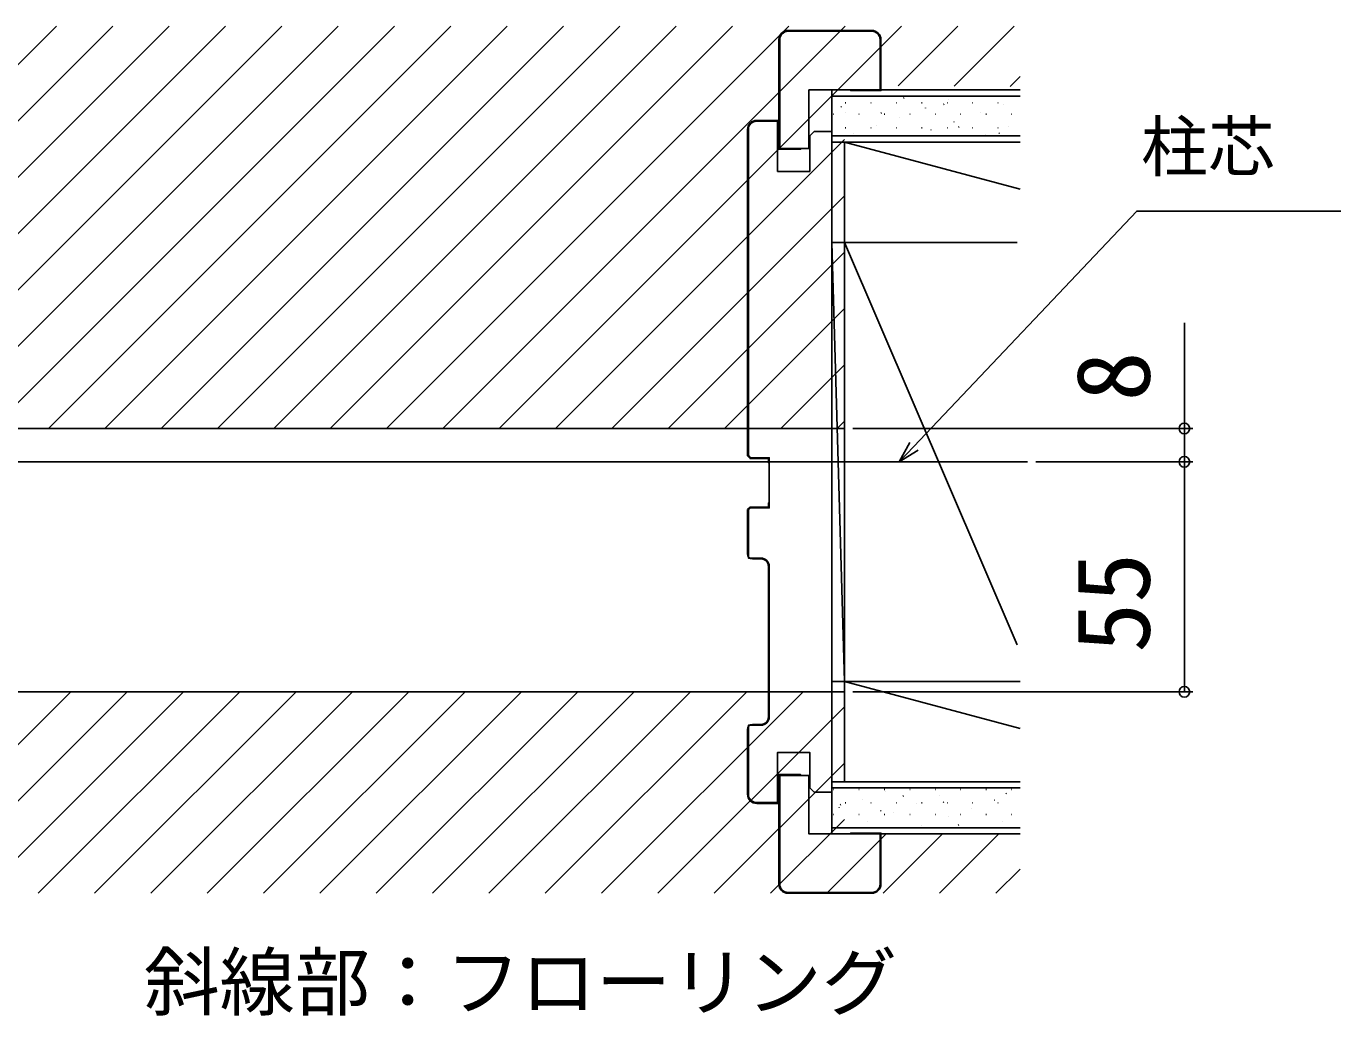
# Model space of a CAD drawing. Units: millimetres, scale not verified. Extents: x -525 to 525, y -783 to 779.
# Drawn here: x 172.2 to 329.4, y -568.2 to -449.9 of the extents above; entities that cross this region are included whole.
import ezdxf
from ezdxf.enums import TextEntityAlignment as Align

# ---------------------------------------------------------------- set-up
doc = ezdxf.new("R2010")
doc.units = ezdxf.units.MM
doc.header["$LTSCALE"] = 4
for name, color, linetype in [('0-2_USER1', 3, 'Continuous'), ('0-4_YKK_11E', 7, 'Continuous'), ('0-5_YKK_12', 2, 'Continuous'), ('0-6_YKK_13', 4, 'Continuous'), ('0-8_YKK_D', 6, 'Continuous'), ('0-A_YSS_K', 3, 'Continuous')]:
    doc.layers.add(name, color=color, linetype=linetype)
doc.styles.add('ＭＳ ゴシック', font='')
doc.styles.get('ＭＳ ゴシック').set_extended_font_data('MS Gothic')

msp = doc.modelspace()

# ---------------------------------------------------------------- linework, layer by layer
at = {"layer": '0-4_YKK_11E'}
for p, q in [((263.287, -450.378), (273.287, -450.378)), ((263.287, -450.478), (273.287, -450.478)), ((262.287, -464.478), (262.287, -451.478)), ((260.037, -513.578), (259.037, -513.578)), ((260.937, -532.478), (260.937, -514.478)), ((261.037, -532.478), (261.037, -514.478)), ((258.437, -541.728), (258.437, -533.978)), ((259.037, -533.378), (260.037, -533.378)), ((262.287, -539.477), (262.287, -552.477)), ((274.287, -552.478), (274.287, -546.478)), ((263.287, -553.478), (273.287, -553.478)), ((263.287, -553.578), (273.287, -553.578))]:
    msp.add_line(p, q, dxfattribs=at)
for points in [[(264.787, -464.478), (264.787, -464.578), (262.187, -464.578), (262.187, -451.478)], [(274.287, -451.478), (274.287, -457.478), (265.787, -457.478)], [(274.387, -451.478), (274.387, -457.578), (270.787, -457.578), (270.787, -457.478)], [(265.787, -457.478), (265.787, -464.478), (262.287, -464.478)], [(259.537, -461.128), (262.137, -461.128), (262.137, -464.628), (262.037, -464.628), (262.037, -467.228), (265.887, -467.228), (265.887, -462.978), (266.387, -462.478), (268.537, -462.478), (268.537, -541.478), (266.387, -541.478), (265.887, -540.978), (265.887, -536.728), (262.037, -536.728), (262.037, -539.228), (262.037, -542.728), (259.537, -542.728)], [(259.537, -461.228), (262.037, -461.228), (262.037, -464.628)], [(261.037, -502.078), (260.937, -502.078), (260.937, -501.578), (258.746, -501.578), (258.437, -501.269), (258.437, -462.228)], [(260.037, -513.478), (258.537, -513.478), (258.537, -507.728), (258.787, -507.478), (261.037, -507.478), (261.037, -506.978), (261.037, -501.978), (261.037, -501.478), (258.787, -501.478), (258.537, -501.228), (258.537, -462.228)], [(258.437, -512.978), (258.437, -507.686), (258.746, -507.378), (260.937, -507.378), (260.937, -506.878), (261.037, -506.878)], [(258.537, -541.728), (258.537, -533.478), (260.037, -533.478)], [(262.037, -539.328), (262.137, -539.328), (262.137, -542.828), (259.537, -542.828)], [(264.787, -539.478), (264.787, -539.378), (262.187, -539.378), (262.187, -552.478)], [(274.287, -546.477), (265.787, -546.477), (265.787, -539.477), (262.287, -539.477)], [(274.387, -552.478), (274.387, -546.378), (270.787, -546.378), (270.787, -546.478)]]:
    msp.add_lwpolyline(points, dxfattribs=at)
for centre, radius, start, end in [((263.287, -451.478), 1.1, 90, 180), ((263.287, -451.478), 1, 90, 180), ((273.287, -451.478), 1.1, 360, 90), ((273.287, -451.478), 1, 0, 90), ((259.537, -462.228), 1.1, 90, 180), ((259.537, -462.228), 1, 90, 180), ((259.037, -512.978), 0.6, 180, 270), ((260.037, -514.478), 1, 0, 90), ((260.037, -514.478), 0.9, 360, 90), ((260.037, -532.478), 0.9, 270, 0), ((260.037, -532.478), 1, 270, 0), ((259.037, -533.978), 0.6, 90, 180), ((259.537, -541.728), 1.1, 180, 270), ((259.537, -541.728), 1, 180, 270), ((263.287, -552.478), 1.1, 180, 270), ((263.287, -552.477), 1, 180, 270), ((273.287, -552.478), 1, 270, 0), ((273.287, -552.478), 1.1, 270, 0)]:
    msp.add_arc(centre, radius, start, end, dxfattribs=at)
at = {"layer": '0-5_YKK_12'}
msp.add_line((-3.463, -501.978), (291.91, -501.978), dxfattribs=at)
at = {"layer": '0-6_YKK_13'}
for p, q in [((127.71, -497.978), (175.81, -449.878)), ((134.445, -497.978), (182.545, -449.878)), ((141.181, -497.978), (189.28, -449.878)), ((147.916, -497.978), (196.015, -449.878)), ((154.651, -497.978), (202.75, -449.878)), ((161.386, -497.978), (209.486, -449.878)), ((168.121, -497.978), (216.221, -449.878)), ((174.856, -497.978), (222.956, -449.878)), ((181.592, -497.978), (229.691, -449.878)), ((188.327, -497.978), (236.426, -449.878)), ((195.062, -497.978), (243.161, -449.878)), ((201.797, -497.978), (249.897, -449.878)), ((208.532, -497.978), (256.632, -449.878)), ((215.268, -497.978), (263.367, -449.878)), ((222.003, -497.978), (270.102, -449.878)), ((228.738, -497.978), (276.837, -449.878)), ((276.435, -457.016), (283.573, -449.878)), ((283.13, -457.055), (290.308, -449.878)), ((289.826, -457.095), (291.037, -455.884)), ((235.473, -497.978), (270.037, -463.414)), ((242.208, -497.978), (270.037, -470.149)), ((248.944, -497.978), (270.037, -476.884)), ((255.679, -497.978), (270.037, -483.619)), ((262.414, -497.978), (270.037, -490.354)), ((270.037, -497.978), (18.787, -497.978)), ((269.149, -497.978), (270.037, -497.09)), ((270.037, -529.478), (18.787, -529.478)), ((153.433, -553.577), (177.532, -529.478)), ((160.168, -553.577), (184.268, -529.478)), ((166.903, -553.577), (191.003, -529.478)), ((173.639, -553.577), (197.738, -529.478)), ((180.374, -553.577), (204.473, -529.478)), ((187.109, -553.577), (211.208, -529.478)), ((193.844, -553.577), (217.944, -529.478)), ((200.579, -553.577), (224.679, -529.478)), ((207.315, -553.577), (231.414, -529.478)), ((214.05, -553.577), (238.149, -529.478)), ((220.785, -553.577), (244.884, -529.478)), ((227.52, -553.577), (251.62, -529.478)), ((234.255, -553.577), (258.355, -529.478)), ((240.99, -553.577), (265.09, -529.478)), ((247.726, -553.577), (270.037, -531.266)), ((254.461, -553.577), (270.037, -538.001)), ((261.196, -553.577), (270.037, -544.736)), ((267.931, -553.577), (275.031, -546.478)), ((274.666, -553.577), (281.766, -546.478)), ((281.402, -553.577), (288.501, -546.478)), ((288.137, -553.577), (291.037, -550.677))]:
    msp.add_line(p, q, dxfattribs=at)
at = {"layer": '0-8_YKK_D'}
for p, q in [((271.037, -497.978), (311.66, -497.978)), ((292.91, -501.978), (311.66, -501.978)), ((293.91, -501.978), (311.66, -501.978)), ((310.66, -501.978), (310.66, -529.478)), ((271.037, -529.478), (311.66, -529.478))]:
    msp.add_line(p, q, dxfattribs=at)
for points in [[(276.58, -501.978), (278.333, -500.125), (304.961, -471.978), (329.353, -471.978)], [(310.66, -501.978), (310.66, -497.978), (310.66, -485.337)], [(278.829, -500.595), (276.58, -501.978), (277.836, -499.656)]]:
    msp.add_lwpolyline(points, dxfattribs=at)
for centre in [(310.66, -497.978), (310.66, -501.978), (310.66, -501.978), (310.66, -529.478)]:
    msp.add_circle(centre, 0.637, dxfattribs=at)
at = {"layer": '0-A_YSS_K'}
for p, q in [((268.537, -457.478), (291.037, -457.478)), ((268.537, -457.478), (268.537, -546.478)), ((291.037, -458.228), (268.537, -458.228)), ((277.068, -458.494), (277.151, -458.439)), ((282.515, -458.665), (282.525, -458.661)), ((268.705, -460.392), (268.755, -460.392)), ((269.576, -459.535), (269.659, -459.48)), ((270.096, -460.222), (270.105, -460.218)), ((270.13, -459.017), (270.18, -459.017)), ((271.745, -460.392), (271.795, -460.392)), ((273.17, -459.017), (273.22, -459.017)), ((273.216, -459.117), (273.225, -459.113)), ((274.378, -460.274), (274.462, -460.219)), ((274.785, -460.392), (274.835, -460.392)), ((276.21, -459.017), (276.26, -459.017)), ((277.825, -460.392), (277.875, -460.392)), ((279.25, -459.017), (279.3, -459.017)), ((279.725, -459.653), (279.735, -459.649)), ((280.865, -460.392), (280.915, -460.392)), ((281.87, -459.233), (281.954, -459.178)), ((282.29, -459.017), (282.34, -459.017)), ((283.905, -460.392), (283.955, -460.392)), ((285.33, -459.017), (285.38, -459.017)), ((286.234, -460.189), (286.244, -460.185)), ((286.945, -460.392), (286.995, -460.392)), ((288.37, -459.017), (288.42, -459.017)), ((289.025, -459.2), (289.034, -459.197)), ((289.985, -460.392), (290.035, -460.392)), ((273.862, -461.729), (273.871, -461.726)), ((276.605, -460.758), (276.614, -460.754)), ((283.114, -461.293), (283.124, -461.29)), ((283.675, -461.956), (283.758, -461.901)), ((289.623, -461.829), (289.633, -461.826)), ((268.537, -462.978), (291.037, -462.978)), ((270.13, -462.007), (270.18, -462.007)), ((271.072, -462.717), (271.081, -462.714)), ((273.17, -462.007), (273.22, -462.007)), ((276.21, -462.007), (276.26, -462.007)), ((276.213, -462.978), (276.266, -462.942)), ((279.25, -462.007), (279.3, -462.007)), ((280.371, -462.265), (280.381, -462.261)), ((282.29, -462.007), (282.34, -462.007)), ((285.33, -462.007), (285.38, -462.007)), ((286.88, -462.801), (286.89, -462.797)), ((288.37, -462.007), (288.42, -462.007)), ((288.478, -462.695), (288.561, -462.64)), ((291.037, -463.728), (268.537, -463.728)), ((290.66, -475.728), (268.537, -475.728)), ((270.037, -528.228), (268.537, -475.728)), ((270.037, -528.228), (270.037, -475.728)), ((270.037, -475.728), (290.66, -523.849)), ((291.037, -528.228), (268.537, -528.228)), ((268.537, -540.228), (291.037, -540.228)), ((291.037, -540.978), (268.537, -540.978)), ((268.705, -541.152), (268.755, -541.152)), ((271.745, -541.152), (271.795, -541.152)), ((274.785, -541.152), (274.835, -541.152)), ((274.921, -541.378), (274.93, -541.374)), ((277.016, -541.967), (277.099, -541.911)), ((277.825, -541.152), (277.875, -541.152)), ((280.865, -541.152), (280.915, -541.152)), ((281.43, -541.914), (281.439, -541.91)), ((283.905, -541.152), (283.955, -541.152)), ((286.945, -541.152), (286.995, -541.152)), ((289.311, -541.665), (289.394, -541.609)), ((289.985, -541.152), (290.035, -541.152)), ((269.387, -543.337), (269.397, -543.334)), ((269.524, -543.008), (269.607, -542.952)), ((270.13, -542.767), (270.18, -542.767)), ((272.178, -542.349), (272.187, -542.346)), ((273.17, -542.767), (273.22, -542.767)), ((276.21, -542.767), (276.26, -542.767)), ((278.687, -542.885), (278.696, -542.882)), ((279.25, -542.767), (279.3, -542.767)), ((281.819, -542.706), (281.902, -542.65)), ((282.29, -542.767), (282.34, -542.767)), ((285.196, -543.421), (285.205, -543.418)), ((285.33, -542.767), (285.38, -542.767)), ((287.939, -542.45), (287.949, -542.446)), ((288.37, -542.767), (288.42, -542.767)), ((268.705, -544.142), (268.755, -544.142)), ((271.745, -544.142), (271.795, -544.142)), ((272.776, -544.978), (272.786, -544.975)), ((274.327, -543.747), (274.41, -543.691)), ((274.785, -544.142), (274.835, -544.142)), ((275.897, -543.873), (275.906, -543.87)), ((277.825, -544.142), (277.875, -544.142)), ((280.865, -544.142), (280.915, -544.142)), ((282.406, -544.409), (282.415, -544.406)), ((283.905, -544.142), (283.955, -544.142)), ((286.945, -544.142), (286.995, -544.142)), ((288.915, -544.945), (288.925, -544.942)), ((289.985, -544.142), (290.035, -544.142)), ((268.537, -545.728), (291.037, -545.728)), ((291.037, -546.478), (268.537, -546.478)), ((279.286, -545.514), (279.295, -545.511)), ((283.624, -545.429), (283.707, -545.374))]:
    msp.add_line(p, q, dxfattribs=at)
for points in [[(270.037, -475.728), (270.037, -463.728), (291.037, -469.354)], [(270.037, -540.228), (270.037, -528.228), (291.037, -533.854)]]:
    msp.add_lwpolyline(points, dxfattribs=at)

# ---------------------------------------------------------------- texts
at = {"layer": '0-2_USER1', "style": 'ＭＳ ゴシック'}
msp.add_text('斜線部：フローリング', height=6.598, dxfattribs=at).set_placement((186.318, -569.469), align=Align.BOTTOM_LEFT)
at = {"layer": '0-8_YKK_D', "style": 'ＭＳ ゴシック'}
msp.add_text('柱芯', height=5.865, dxfattribs=at).set_placement((305.482, -468.96), align=Align.BOTTOM_LEFT)
for s, p in [('8', (309.16, -494.746)), ('55', (309.16, -524.814))]:
    msp.add_text(s, height=8.798, rotation=90, dxfattribs=at).set_placement(p, align=Align.BOTTOM_LEFT)

doc.saveas('drawing.dxf')
